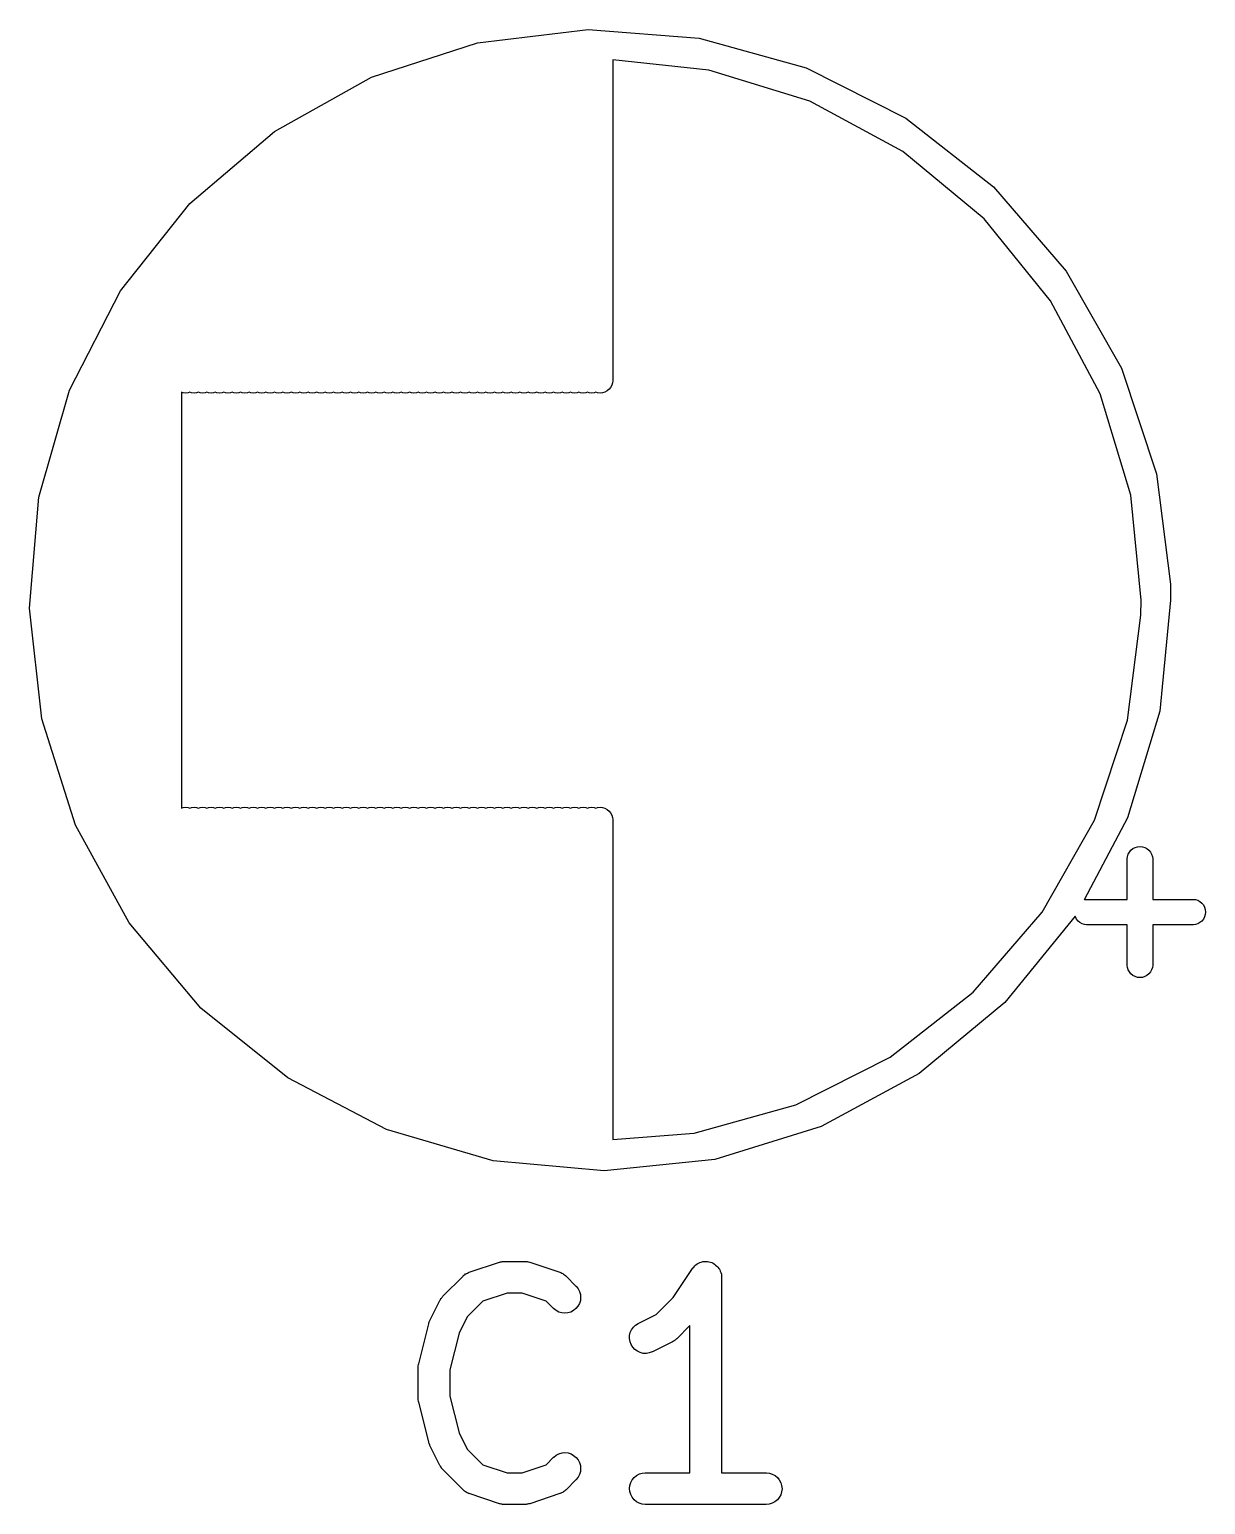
# Model space of a CAD drawing. Extents: x 96 to 170.2, y -65.9 to -29.9.
# Drawn here: x 105.27 to 110.83, y -53.05 to -46.07 of the extents above; entities that cross this region are included whole.
import ezdxf

# ---------------------------------------------------------------- set-up
doc = ezdxf.new("R2010")
doc.units = 0
doc.header["$MEASUREMENT"] = 0
doc.layers.add('BLACK', color=7, linetype='CONTINUOUS')

msp = doc.modelspace()

# ---------------------------------------------------------------- linework, layer by layer
at = {"layer": 'BLACK', "linetype": 'CONTINUOUS'}
for p, q in [((107.386, -46.131), (107.909, -46.0686)), ((107.909, -46.0686), (108.435, -46.109)), ((108.435, -46.109), (108.942, -46.2507)), ((106.885, -46.2938), (107.386, -46.131)), ((108.481, -46.2603), (108.026, -46.2125)), ((108.026, -46.2125), (108.026, -47.7309)), ((108.942, -46.2507), (109.413, -46.4883)), ((106.425, -46.5509), (106.885, -46.2938)), ((108.958, -46.408), (108.481, -46.2603)), ((109.398, -46.6457), (108.958, -46.408)), ((109.413, -46.4883), (109.828, -46.8127)), ((106.024, -46.8924), (106.425, -46.5509)), ((109.783, -46.9641), (109.398, -46.6457)), ((109.828, -46.8127), (110.172, -47.2116)), ((105.696, -47.3054), (106.024, -46.8924)), ((110.098, -47.3513), (109.783, -46.9641)), ((110.172, -47.2116), (110.433, -47.6698)), ((105.456, -47.7741), (105.696, -47.3054)), ((110.333, -47.7925), (110.098, -47.3513)), ((110.433, -47.6698), (110.599, -48.1698)), ((105.31, -48.2806), (105.456, -47.7741)), ((105.993, -47.7871), (105.985, -47.7846)), ((105.985, -47.7846), (105.985, -49.7514)), ((106.005, -47.7883), (105.993, -47.7871)), ((106.017, -47.7871), (106.005, -47.7883)), ((106.025, -47.7846), (106.017, -47.7871)), ((106.033, -47.7871), (106.025, -47.7846)), ((106.045, -47.7883), (106.033, -47.7871)), ((106.057, -47.7871), (106.045, -47.7883)), ((106.065, -47.7846), (106.057, -47.7871)), ((106.073, -47.7871), (106.065, -47.7846)), ((106.085, -47.7883), (106.073, -47.7871)), ((106.097, -47.7871), (106.085, -47.7883)), ((106.105, -47.7846), (106.097, -47.7871)), ((106.113, -47.7871), (106.105, -47.7846)), ((106.125, -47.7883), (106.113, -47.7871)), ((106.137, -47.7871), (106.125, -47.7883)), ((106.145, -47.7846), (106.137, -47.7871)), ((106.153, -47.7871), (106.145, -47.7846)), ((106.165, -47.7883), (106.153, -47.7871)), ((106.177, -47.7871), (106.165, -47.7883)), ((106.185, -47.7846), (106.177, -47.7871)), ((106.193, -47.7871), (106.185, -47.7846)), ((106.205, -47.7883), (106.193, -47.7871)), ((106.217, -47.7871), (106.205, -47.7883)), ((106.225, -47.7846), (106.217, -47.7871)), ((106.233, -47.7871), (106.225, -47.7846)), ((106.245, -47.7883), (106.233, -47.7871)), ((106.257, -47.7871), (106.245, -47.7883)), ((106.265, -47.7846), (106.257, -47.7871)), ((106.273, -47.7871), (106.265, -47.7846)), ((106.285, -47.7883), (106.273, -47.7871)), ((106.297, -47.7871), (106.285, -47.7883)), ((106.305, -47.7846), (106.297, -47.7871)), ((106.313, -47.7871), (106.305, -47.7846)), ((106.325, -47.7883), (106.313, -47.7871)), ((106.337, -47.7871), (106.325, -47.7883)), ((106.345, -47.7846), (106.337, -47.7871)), ((106.353, -47.7871), (106.345, -47.7846)), ((106.365, -47.7883), (106.353, -47.7871)), ((106.377, -47.7871), (106.365, -47.7883)), ((106.385, -47.7846), (106.377, -47.7871)), ((106.393, -47.7871), (106.385, -47.7846)), ((106.405, -47.7883), (106.393, -47.7871)), ((106.417, -47.7871), (106.405, -47.7883)), ((106.425, -47.7846), (106.417, -47.7871)), ((106.433, -47.7871), (106.425, -47.7846)), ((106.445, -47.7883), (106.433, -47.7871)), ((106.457, -47.7871), (106.445, -47.7883)), ((106.465, -47.7846), (106.457, -47.7871)), ((106.473, -47.7871), (106.465, -47.7846)), ((106.485, -47.7883), (106.473, -47.7871)), ((106.497, -47.7871), (106.485, -47.7883)), ((106.505, -47.7846), (106.497, -47.7871)), ((106.513, -47.7871), (106.505, -47.7846)), ((106.525, -47.7883), (106.513, -47.7871)), ((106.537, -47.7871), (106.525, -47.7883)), ((106.545, -47.7846), (106.537, -47.7871)), ((106.553, -47.7871), (106.545, -47.7846)), ((106.565, -47.7883), (106.553, -47.7871)), ((106.577, -47.7871), (106.565, -47.7883)), ((106.585, -47.7846), (106.577, -47.7871)), ((106.593, -47.7871), (106.585, -47.7846)), ((106.605, -47.7883), (106.593, -47.7871)), ((106.617, -47.7871), (106.605, -47.7883)), ((106.625, -47.7846), (106.617, -47.7871)), ((106.633, -47.7871), (106.625, -47.7846)), ((106.645, -47.7883), (106.633, -47.7871)), ((106.657, -47.7871), (106.645, -47.7883)), ((106.665, -47.7846), (106.657, -47.7871)), ((106.673, -47.7871), (106.665, -47.7846)), ((106.685, -47.7883), (106.673, -47.7871)), ((106.697, -47.7871), (106.685, -47.7883)), ((106.705, -47.7846), (106.697, -47.7871)), ((106.713, -47.7871), (106.705, -47.7846)), ((106.725, -47.7883), (106.713, -47.7871)), ((106.737, -47.7871), (106.725, -47.7883)), ((106.745, -47.7846), (106.737, -47.7871)), ((106.753, -47.7871), (106.745, -47.7846)), ((106.765, -47.7883), (106.753, -47.7871)), ((106.777, -47.7871), (106.765, -47.7883)), ((106.785, -47.7846), (106.777, -47.7871)), ((106.793, -47.7871), (106.785, -47.7846)), ((106.805, -47.7883), (106.793, -47.7871)), ((106.817, -47.7871), (106.805, -47.7883)), ((106.825, -47.7846), (106.817, -47.7871)), ((106.833, -47.7871), (106.825, -47.7846)), ((106.845, -47.7883), (106.833, -47.7871)), ((106.857, -47.7871), (106.845, -47.7883)), ((106.865, -47.7846), (106.857, -47.7871)), ((106.873, -47.7871), (106.865, -47.7846)), ((106.885, -47.7883), (106.873, -47.7871)), ((106.897, -47.7871), (106.885, -47.7883)), ((106.905, -47.7846), (106.897, -47.7871)), ((106.913, -47.7871), (106.905, -47.7846)), ((106.925, -47.7883), (106.913, -47.7871)), ((106.937, -47.7871), (106.925, -47.7883)), ((106.945, -47.7846), (106.937, -47.7871)), ((106.953, -47.7871), (106.945, -47.7846)), ((106.965, -47.7883), (106.953, -47.7871)), ((106.977, -47.7871), (106.965, -47.7883)), ((106.985, -47.7846), (106.977, -47.7871)), ((106.993, -47.7871), (106.985, -47.7846)), ((107.005, -47.7883), (106.993, -47.7871)), ((107.017, -47.7871), (107.005, -47.7883)), ((107.025, -47.7846), (107.017, -47.7871)), ((107.033, -47.7871), (107.025, -47.7846)), ((107.045, -47.7883), (107.033, -47.7871)), ((107.057, -47.7871), (107.045, -47.7883)), ((107.065, -47.7846), (107.057, -47.7871)), ((107.073, -47.7871), (107.065, -47.7846)), ((107.085, -47.7883), (107.073, -47.7871)), ((107.097, -47.7871), (107.085, -47.7883)), ((107.105, -47.7846), (107.097, -47.7871)), ((107.113, -47.7871), (107.105, -47.7846)), ((107.125, -47.7883), (107.113, -47.7871)), ((107.137, -47.7871), (107.125, -47.7883)), ((107.145, -47.7846), (107.137, -47.7871)), ((107.153, -47.7871), (107.145, -47.7846)), ((107.165, -47.7883), (107.153, -47.7871)), ((107.177, -47.7871), (107.165, -47.7883)), ((107.185, -47.7846), (107.177, -47.7871)), ((107.193, -47.7871), (107.185, -47.7846)), ((107.205, -47.7883), (107.193, -47.7871)), ((107.217, -47.7871), (107.205, -47.7883)), ((107.225, -47.7846), (107.217, -47.7871)), ((107.233, -47.7871), (107.225, -47.7846)), ((107.245, -47.7883), (107.233, -47.7871)), ((107.257, -47.7871), (107.245, -47.7883)), ((107.265, -47.7845), (107.257, -47.7871)), ((107.274, -47.7871), (107.265, -47.7845)), ((107.286, -47.7883), (107.274, -47.7871)), ((107.298, -47.7871), (107.286, -47.7883)), ((107.306, -47.7846), (107.298, -47.7871)), ((107.314, -47.7871), (107.306, -47.7846)), ((107.326, -47.7883), (107.314, -47.7871)), ((107.338, -47.7871), (107.326, -47.7883)), ((107.346, -47.7846), (107.338, -47.7871)), ((107.354, -47.7871), (107.346, -47.7846)), ((107.366, -47.7883), (107.354, -47.7871)), ((107.378, -47.7871), (107.366, -47.7883)), ((107.386, -47.7846), (107.378, -47.7871)), ((107.394, -47.7871), (107.386, -47.7846)), ((107.406, -47.7883), (107.394, -47.7871)), ((107.418, -47.7871), (107.406, -47.7883)), ((107.426, -47.7846), (107.418, -47.7871)), ((107.434, -47.7871), (107.426, -47.7846)), ((107.446, -47.7883), (107.434, -47.7871)), ((107.458, -47.7871), (107.446, -47.7883)), ((107.466, -47.7846), (107.458, -47.7871)), ((107.474, -47.7871), (107.466, -47.7846)), ((107.486, -47.7883), (107.474, -47.7871)), ((107.498, -47.7871), (107.486, -47.7883)), ((107.506, -47.7846), (107.498, -47.7871)), ((107.514, -47.7871), (107.506, -47.7846)), ((107.526, -47.7883), (107.514, -47.7871)), ((107.538, -47.7871), (107.526, -47.7883)), ((107.546, -47.7846), (107.538, -47.7871)), ((107.554, -47.7871), (107.546, -47.7846)), ((107.566, -47.7883), (107.554, -47.7871)), ((107.578, -47.7871), (107.566, -47.7883)), ((107.586, -47.7846), (107.578, -47.7871)), ((107.594, -47.7871), (107.586, -47.7846)), ((107.606, -47.7883), (107.594, -47.7871)), ((107.618, -47.7871), (107.606, -47.7883)), ((107.626, -47.7846), (107.618, -47.7871)), ((107.634, -47.7871), (107.626, -47.7846)), ((107.646, -47.7883), (107.634, -47.7871)), ((107.658, -47.7871), (107.646, -47.7883)), ((107.666, -47.7846), (107.658, -47.7871)), ((107.674, -47.7871), (107.666, -47.7846)), ((107.686, -47.7883), (107.674, -47.7871)), ((107.698, -47.7871), (107.686, -47.7883)), ((107.706, -47.7846), (107.698, -47.7871)), ((107.714, -47.7871), (107.706, -47.7846)), ((107.726, -47.7883), (107.714, -47.7871)), ((107.738, -47.7871), (107.726, -47.7883)), ((107.746, -47.7846), (107.738, -47.7871)), ((107.754, -47.7871), (107.746, -47.7846)), ((107.766, -47.7883), (107.754, -47.7871)), ((107.778, -47.7871), (107.766, -47.7883)), ((107.786, -47.7846), (107.778, -47.7871)), ((107.794, -47.7871), (107.786, -47.7846)), ((107.806, -47.7883), (107.794, -47.7871)), ((107.818, -47.7871), (107.806, -47.7883)), ((107.826, -47.7846), (107.818, -47.7871)), ((107.834, -47.7871), (107.826, -47.7846)), ((107.846, -47.7883), (107.834, -47.7871)), ((107.858, -47.7871), (107.846, -47.7883)), ((107.866, -47.7846), (107.858, -47.7871)), ((107.874, -47.7871), (107.866, -47.7846)), ((107.886, -47.7883), (107.874, -47.7871)), ((107.898, -47.7871), (107.886, -47.7883)), ((107.906, -47.7846), (107.898, -47.7871)), ((107.914, -47.7871), (107.906, -47.7846)), ((107.926, -47.7883), (107.914, -47.7871)), ((107.938, -47.7871), (107.926, -47.7883)), ((107.946, -47.7846), (107.938, -47.7871)), ((107.954, -47.7871), (107.946, -47.7846)), ((107.966, -47.7883), (107.954, -47.7871)), ((107.978, -47.7871), (107.966, -47.7883)), ((107.989, -47.7837), (107.978, -47.7871)), ((107.999, -47.7781), (107.989, -47.7837)), ((108.009, -47.7706), (107.999, -47.7781)), ((108.016, -47.7615), (108.009, -47.7706)), ((108.022, -47.7511), (108.016, -47.7615)), ((108.025, -47.7398), (108.022, -47.7511)), ((108.026, -47.7309), (108.025, -47.7398)), ((110.477, -48.2708), (110.333, -47.7925)), ((110.599, -48.1698), (110.665, -48.6926)), ((110.526, -48.768), (110.477, -48.2708)), ((105.266, -48.8057), (105.31, -48.2806)), ((110.665, -48.6926), (110.666, -48.768)), ((105.325, -49.3294), (105.266, -48.8057)), ((110.525, -48.8395), (110.526, -48.768)), ((110.666, -48.768), (110.615, -49.2924)), ((110.462, -49.3352), (110.525, -48.8395)), ((110.615, -49.2924), (110.462, -49.7969)), ((105.484, -49.8316), (105.325, -49.3294)), ((110.305, -49.8092), (110.462, -49.3352)), ((105.985, -49.7514), (105.993, -49.7489)), ((105.993, -49.7489), (106.005, -49.7477)), ((106.005, -49.7477), (106.017, -49.7489)), ((106.017, -49.7489), (106.025, -49.7514)), ((106.025, -49.7514), (106.033, -49.7489)), ((106.033, -49.7489), (106.045, -49.7477)), ((106.045, -49.7477), (106.057, -49.7489)), ((106.057, -49.7489), (106.065, -49.7514)), ((106.065, -49.7514), (106.073, -49.7489)), ((106.073, -49.7489), (106.085, -49.7477)), ((106.085, -49.7477), (106.097, -49.7489)), ((106.097, -49.7489), (106.105, -49.7514)), ((106.105, -49.7514), (106.113, -49.7489)), ((106.113, -49.7489), (106.125, -49.7477)), ((106.125, -49.7477), (106.137, -49.7489)), ((106.137, -49.7489), (106.145, -49.7514)), ((106.145, -49.7514), (106.153, -49.7489)), ((106.153, -49.7489), (106.165, -49.7477)), ((106.165, -49.7477), (106.177, -49.7489)), ((106.177, -49.7489), (106.185, -49.7514)), ((106.185, -49.7514), (106.193, -49.7489)), ((106.193, -49.7489), (106.205, -49.7477)), ((106.205, -49.7477), (106.217, -49.7489)), ((106.217, -49.7489), (106.225, -49.7514)), ((106.225, -49.7514), (106.233, -49.7489)), ((106.233, -49.7489), (106.245, -49.7477)), ((106.245, -49.7477), (106.257, -49.7489)), ((106.257, -49.7489), (106.265, -49.7514)), ((106.265, -49.7514), (106.273, -49.7489)), ((106.273, -49.7489), (106.285, -49.7477)), ((106.285, -49.7477), (106.297, -49.7489)), ((106.297, -49.7489), (106.305, -49.7514)), ((106.305, -49.7514), (106.313, -49.7489)), ((106.313, -49.7489), (106.325, -49.7477)), ((106.325, -49.7477), (106.337, -49.7489)), ((106.337, -49.7489), (106.345, -49.7514)), ((106.345, -49.7514), (106.353, -49.7489)), ((106.353, -49.7489), (106.365, -49.7477)), ((106.365, -49.7477), (106.377, -49.7489)), ((106.377, -49.7489), (106.385, -49.7514)), ((106.385, -49.7514), (106.393, -49.7489)), ((106.393, -49.7489), (106.405, -49.7477)), ((106.405, -49.7477), (106.417, -49.7489)), ((106.417, -49.7489), (106.425, -49.7514)), ((106.425, -49.7514), (106.433, -49.7489)), ((106.433, -49.7489), (106.445, -49.7477)), ((106.445, -49.7477), (106.457, -49.7489)), ((106.457, -49.7489), (106.465, -49.7514)), ((106.465, -49.7514), (106.473, -49.7489)), ((106.473, -49.7489), (106.485, -49.7477)), ((106.485, -49.7477), (106.497, -49.7489)), ((106.497, -49.7489), (106.505, -49.7514)), ((106.505, -49.7514), (106.513, -49.7489)), ((106.513, -49.7489), (106.525, -49.7477)), ((106.525, -49.7477), (106.537, -49.7489)), ((106.537, -49.7489), (106.545, -49.7514)), ((106.545, -49.7514), (106.553, -49.7489)), ((106.553, -49.7489), (106.565, -49.7477)), ((106.565, -49.7477), (106.577, -49.7489)), ((106.577, -49.7489), (106.585, -49.7514)), ((106.585, -49.7514), (106.593, -49.7489)), ((106.593, -49.7489), (106.605, -49.7477)), ((106.605, -49.7477), (106.617, -49.7489)), ((106.617, -49.7489), (106.625, -49.7514)), ((106.625, -49.7514), (106.633, -49.7489)), ((106.633, -49.7489), (106.645, -49.7477)), ((106.645, -49.7477), (106.657, -49.7489)), ((106.657, -49.7489), (106.665, -49.7514)), ((106.665, -49.7514), (106.673, -49.7489)), ((106.673, -49.7489), (106.685, -49.7477)), ((106.685, -49.7477), (106.697, -49.7489)), ((106.697, -49.7489), (106.705, -49.7514)), ((106.705, -49.7514), (106.713, -49.7489)), ((106.713, -49.7489), (106.725, -49.7477)), ((106.725, -49.7477), (106.737, -49.7489)), ((106.737, -49.7489), (106.745, -49.7514)), ((106.745, -49.7514), (106.753, -49.7489)), ((106.753, -49.7489), (106.765, -49.7477)), ((106.765, -49.7477), (106.777, -49.7489)), ((106.777, -49.7489), (106.785, -49.7514)), ((106.785, -49.7514), (106.793, -49.7489)), ((106.793, -49.7489), (106.805, -49.7477)), ((106.805, -49.7477), (106.817, -49.7489)), ((106.817, -49.7489), (106.825, -49.7514)), ((106.825, -49.7514), (106.833, -49.7489)), ((106.833, -49.7489), (106.845, -49.7477)), ((106.845, -49.7477), (106.857, -49.7489)), ((106.857, -49.7489), (106.865, -49.7514)), ((106.865, -49.7514), (106.873, -49.7489)), ((106.873, -49.7489), (106.885, -49.7477)), ((106.885, -49.7477), (106.897, -49.7489)), ((106.897, -49.7489), (106.905, -49.7514)), ((106.905, -49.7514), (106.913, -49.7489)), ((106.913, -49.7489), (106.925, -49.7477)), ((106.925, -49.7477), (106.937, -49.7489)), ((106.937, -49.7489), (106.945, -49.7514)), ((106.945, -49.7514), (106.953, -49.7489)), ((106.953, -49.7489), (106.965, -49.7477)), ((106.965, -49.7477), (106.977, -49.7489)), ((106.977, -49.7489), (106.985, -49.7514)), ((106.985, -49.7514), (106.993, -49.7489)), ((106.993, -49.7489), (107.005, -49.7477)), ((107.005, -49.7477), (107.017, -49.7489)), ((107.017, -49.7489), (107.025, -49.7514)), ((107.025, -49.7514), (107.033, -49.7489)), ((107.033, -49.7489), (107.045, -49.7477)), ((107.045, -49.7477), (107.057, -49.7489)), ((107.057, -49.7489), (107.065, -49.7514)), ((107.065, -49.7514), (107.073, -49.7489)), ((107.073, -49.7489), (107.085, -49.7477)), ((107.085, -49.7477), (107.097, -49.7489)), ((107.097, -49.7489), (107.105, -49.7514)), ((107.105, -49.7514), (107.113, -49.7489)), ((107.113, -49.7489), (107.125, -49.7477)), ((107.125, -49.7477), (107.137, -49.7489)), ((107.137, -49.7489), (107.145, -49.7514)), ((107.145, -49.7514), (107.153, -49.7489)), ((107.153, -49.7489), (107.165, -49.7477)), ((107.165, -49.7477), (107.177, -49.7489)), ((107.177, -49.7489), (107.185, -49.7514)), ((107.185, -49.7514), (107.193, -49.7489)), ((107.193, -49.7489), (107.205, -49.7477)), ((107.205, -49.7477), (107.217, -49.7489)), ((107.217, -49.7489), (107.225, -49.7514)), ((107.225, -49.7514), (107.233, -49.7489)), ((107.233, -49.7489), (107.245, -49.7477)), ((107.245, -49.7477), (107.257, -49.7489)), ((107.257, -49.7489), (107.266, -49.7515)), ((107.266, -49.7515), (107.274, -49.7489)), ((107.274, -49.7489), (107.286, -49.7477)), ((107.286, -49.7477), (107.298, -49.7489)), ((107.298, -49.7489), (107.306, -49.7514)), ((107.306, -49.7514), (107.314, -49.7489)), ((107.314, -49.7489), (107.326, -49.7477)), ((107.326, -49.7477), (107.338, -49.7489)), ((107.338, -49.7489), (107.346, -49.7514)), ((107.346, -49.7514), (107.354, -49.7489)), ((107.354, -49.7489), (107.366, -49.7477)), ((107.366, -49.7477), (107.378, -49.7489)), ((107.378, -49.7489), (107.386, -49.7514)), ((107.386, -49.7514), (107.394, -49.7489)), ((107.394, -49.7489), (107.406, -49.7477)), ((107.406, -49.7477), (107.418, -49.7489)), ((107.418, -49.7489), (107.426, -49.7514)), ((107.426, -49.7514), (107.434, -49.7489)), ((107.434, -49.7489), (107.446, -49.7477)), ((107.446, -49.7477), (107.458, -49.7489)), ((107.458, -49.7489), (107.466, -49.7514)), ((107.466, -49.7514), (107.474, -49.7489)), ((107.474, -49.7489), (107.486, -49.7477)), ((107.486, -49.7477), (107.498, -49.7489)), ((107.498, -49.7489), (107.506, -49.7514)), ((107.506, -49.7514), (107.514, -49.7489)), ((107.514, -49.7489), (107.526, -49.7477)), ((107.526, -49.7477), (107.538, -49.7489)), ((107.538, -49.7489), (107.546, -49.7514)), ((107.546, -49.7514), (107.554, -49.7489)), ((107.554, -49.7489), (107.566, -49.7477)), ((107.566, -49.7477), (107.578, -49.7489)), ((107.578, -49.7489), (107.586, -49.7514)), ((107.586, -49.7514), (107.594, -49.7489)), ((107.594, -49.7489), (107.606, -49.7477)), ((107.606, -49.7477), (107.618, -49.7489)), ((107.618, -49.7489), (107.626, -49.7514)), ((107.626, -49.7514), (107.634, -49.7489)), ((107.634, -49.7489), (107.646, -49.7477)), ((107.646, -49.7477), (107.658, -49.7489)), ((107.658, -49.7489), (107.666, -49.7514)), ((107.666, -49.7514), (107.674, -49.7489)), ((107.674, -49.7489), (107.686, -49.7477)), ((107.686, -49.7477), (107.698, -49.7489)), ((107.698, -49.7489), (107.706, -49.7514)), ((107.706, -49.7514), (107.714, -49.7489)), ((107.714, -49.7489), (107.726, -49.7477)), ((107.726, -49.7477), (107.738, -49.7489)), ((107.738, -49.7489), (107.746, -49.7514)), ((107.746, -49.7514), (107.754, -49.7489)), ((107.754, -49.7489), (107.766, -49.7477)), ((107.766, -49.7477), (107.778, -49.7489)), ((107.778, -49.7489), (107.786, -49.7514)), ((107.786, -49.7514), (107.794, -49.7489)), ((107.794, -49.7489), (107.806, -49.7477)), ((107.806, -49.7477), (107.818, -49.7489)), ((107.818, -49.7489), (107.826, -49.7514)), ((107.826, -49.7514), (107.834, -49.7489)), ((107.834, -49.7489), (107.846, -49.7477)), ((107.846, -49.7477), (107.858, -49.7489)), ((107.858, -49.7489), (107.866, -49.7514)), ((107.866, -49.7514), (107.874, -49.7489)), ((107.874, -49.7489), (107.886, -49.7477)), ((107.886, -49.7477), (107.898, -49.7489)), ((107.898, -49.7489), (107.906, -49.7514)), ((107.906, -49.7514), (107.914, -49.7489)), ((107.914, -49.7489), (107.926, -49.7477)), ((107.926, -49.7477), (107.938, -49.7489)), ((107.938, -49.7489), (107.946, -49.7514)), ((107.946, -49.7514), (107.954, -49.7489)), ((107.954, -49.7489), (107.966, -49.7477)), ((107.966, -49.7477), (107.978, -49.7489)), ((107.978, -49.7489), (107.989, -49.7523)), ((107.989, -49.7523), (107.999, -49.7579)), ((107.999, -49.7579), (108.009, -49.7654)), ((108.009, -49.7654), (108.016, -49.7745)), ((108.016, -49.7745), (108.022, -49.7849)), ((108.022, -49.7849), (108.025, -49.7962)), ((108.025, -49.7962), (108.026, -49.8051)), ((108.026, -49.8051), (108.026, -51.3187)), ((110.058, -50.2437), (110.305, -49.8092)), ((110.462, -49.7969), (110.256, -50.1848)), ((105.738, -50.2934), (105.484, -49.8316)), ((110.471, -49.9595), (110.478, -49.9504)), ((110.478, -49.9504), (110.487, -49.9429)), ((110.487, -49.9429), (110.498, -49.9373)), ((110.498, -49.9373), (110.509, -49.9339)), ((110.509, -49.9339), (110.521, -49.9327)), ((110.521, -49.9327), (110.533, -49.9339)), ((110.533, -49.9339), (110.544, -49.9373)), ((110.544, -49.9373), (110.554, -49.9429)), ((110.554, -49.9429), (110.563, -49.9504)), ((110.563, -49.9504), (110.571, -49.9595)), ((110.461, -49.9901), (110.462, -49.9812)), ((110.461, -50.183), (110.461, -49.9901)), ((110.462, -49.9812), (110.465, -49.9699)), ((110.465, -49.9699), (110.471, -49.9595)), ((110.571, -49.9595), (110.576, -49.9699)), ((110.576, -49.9699), (110.58, -49.9812)), ((110.58, -49.9812), (110.581, -49.9901)), ((110.581, -49.9901), (110.581, -50.183)), ((110.256, -50.1848), (110.259, -50.1839)), ((110.259, -50.1839), (110.268, -50.183)), ((110.268, -50.183), (110.461, -50.183)), ((110.581, -50.183), (110.774, -50.183)), ((110.774, -50.183), (110.783, -50.1839)), ((110.783, -50.1839), (110.794, -50.1873)), ((110.794, -50.1873), (110.804, -50.1929)), ((110.804, -50.1929), (110.813, -50.2004)), ((110.813, -50.2004), (110.821, -50.2095)), ((110.821, -50.2095), (110.826, -50.2199)), ((110.826, -50.2199), (110.83, -50.2312)), ((110.83, -50.2312), (110.831, -50.243)), ((106.077, -50.6971), (105.738, -50.2934)), ((109.731, -50.6219), (110.058, -50.2437)), ((110.214, -50.2631), (109.882, -50.6705)), ((110.215, -50.2661), (110.214, -50.2631)), ((110.221, -50.2765), (110.215, -50.2661)), ((110.228, -50.2856), (110.221, -50.2765)), ((110.237, -50.2931), (110.228, -50.2856)), ((110.248, -50.2987), (110.237, -50.2931)), ((110.259, -50.3021), (110.248, -50.2987)), ((110.268, -50.303), (110.259, -50.3021)), ((110.783, -50.3021), (110.774, -50.303)), ((110.794, -50.2987), (110.783, -50.3021)), ((110.804, -50.2931), (110.794, -50.2987)), ((110.813, -50.2856), (110.804, -50.2931)), ((110.821, -50.2765), (110.813, -50.2856)), ((110.826, -50.2661), (110.821, -50.2765)), ((110.83, -50.2548), (110.826, -50.2661)), ((110.831, -50.243), (110.83, -50.2548)), ((110.461, -50.303), (110.268, -50.303)), ((110.461, -50.4959), (110.461, -50.303)), ((110.774, -50.303), (110.581, -50.303)), ((110.581, -50.303), (110.581, -50.4959)), ((110.462, -50.5048), (110.461, -50.4959)), ((110.465, -50.5161), (110.462, -50.5048)), ((110.58, -50.5048), (110.576, -50.5161)), ((110.581, -50.4959), (110.58, -50.5048)), ((110.471, -50.5265), (110.465, -50.5161)), ((110.478, -50.5356), (110.471, -50.5265)), ((110.487, -50.5431), (110.478, -50.5356)), ((110.498, -50.5487), (110.487, -50.5431)), ((110.509, -50.5521), (110.498, -50.5487)), ((110.521, -50.5533), (110.509, -50.5521)), ((110.533, -50.5521), (110.521, -50.5533)), ((110.544, -50.5487), (110.533, -50.5521)), ((110.554, -50.5431), (110.544, -50.5487)), ((110.563, -50.5356), (110.554, -50.5431)), ((110.571, -50.5265), (110.563, -50.5356)), ((110.576, -50.5161), (110.571, -50.5265)), ((109.338, -50.9295), (109.731, -50.6219)), ((106.488, -51.0273), (106.077, -50.6971)), ((109.882, -50.6705), (109.476, -51.0064)), ((108.892, -51.1547), (109.338, -50.9295)), ((106.955, -51.2714), (106.488, -51.0273)), ((109.476, -51.0064), (109.012, -51.257)), ((108.411, -51.2891), (108.892, -51.1547)), ((107.46, -51.4202), (106.955, -51.2714)), ((109.012, -51.257), (108.509, -51.4129)), ((108.026, -51.3187), (108.411, -51.2891)), ((108.509, -51.4129), (107.985, -51.4679)), ((107.985, -51.4679), (107.46, -51.4202)), ((107.347, -51.9468), (107.49, -51.8992)), ((107.49, -51.8992), (107.491, -51.8989)), ((107.491, -51.8989), (107.495, -51.898)), ((107.495, -51.898), (107.499, -51.8968)), ((107.499, -51.8968), (107.502, -51.8965)), ((107.502, -51.8965), (107.505, -51.8959)), ((107.505, -51.8959), (107.509, -51.8958)), ((107.509, -51.8958), (107.514, -51.8954)), ((107.514, -51.8954), (107.609, -51.8954)), ((107.609, -51.8954), (107.61, -51.8954)), ((107.61, -51.8954), (107.614, -51.8959)), ((107.614, -51.8959), (107.618, -51.896)), ((107.618, -51.896), (107.621, -51.8967)), ((107.621, -51.8967), (107.624, -51.897)), ((107.624, -51.897), (107.628, -51.8983)), ((107.628, -51.8983), (107.633, -51.8992)), ((107.633, -51.8992), (107.775, -51.9468)), ((108.425, -51.9076), (108.432, -51.9041)), ((108.432, -51.9041), (108.438, -51.9008)), ((108.438, -51.9008), (108.445, -51.8988)), ((108.438, -51.9008), (108.438, -51.9008)), ((108.438, -51.9008), (108.438, -51.9008)), ((108.445, -51.8988), (108.452, -51.8967)), ((108.452, -51.8967), (108.459, -51.8961)), ((108.452, -51.8967), (108.452, -51.8967)), ((108.452, -51.8967), (108.452, -51.8967)), ((108.459, -51.8961), (108.467, -51.8954)), ((108.467, -51.8954), (108.467, -51.8954)), ((108.467, -51.8954), (108.474, -51.8961)), ((108.467, -51.8954), (108.467, -51.8954)), ((108.474, -51.8961), (108.481, -51.8969)), ((108.481, -51.8969), (108.481, -51.8969)), ((108.481, -51.8969), (108.481, -51.8969)), ((108.481, -51.8969), (108.488, -51.8991)), ((108.488, -51.8991), (108.495, -51.9012)), ((108.495, -51.9012), (108.495, -51.9013)), ((108.495, -51.9013), (108.495, -51.9013)), ((108.495, -51.9013), (108.501, -51.9046)), ((108.501, -51.9046), (108.508, -51.9082)), ((107.222, -52.0602), (107.318, -51.965)), ((107.318, -51.9642), (107.32, -51.9629)), ((107.318, -51.965), (107.318, -51.9642)), ((107.32, -51.9629), (107.322, -51.9613)), ((107.322, -51.9613), (107.326, -51.9583)), ((107.326, -51.9583), (107.33, -51.9551)), ((107.33, -51.9551), (107.332, -51.9541)), ((107.332, -51.9541), (107.334, -51.9528)), ((107.334, -51.9528), (107.338, -51.9507)), ((107.338, -51.9507), (107.343, -51.9484)), ((107.343, -51.9484), (107.345, -51.9477)), ((107.345, -51.9477), (107.347, -51.9468)), ((107.775, -51.9468), (107.776, -51.9472)), ((107.776, -51.9472), (107.778, -51.9481)), ((107.778, -51.9481), (107.781, -51.9488)), ((107.781, -51.9488), (107.785, -51.9512)), ((107.785, -51.9512), (107.79, -51.9533)), ((107.79, -51.9533), (107.791, -51.9546)), ((107.791, -51.9546), (107.793, -51.9557)), ((107.793, -51.9557), (107.797, -51.9589)), ((107.797, -51.9589), (107.802, -51.9619)), ((107.802, -51.9619), (107.803, -51.9636)), ((107.803, -51.9636), (107.805, -51.965)), ((107.805, -51.965), (107.852, -52.0126)), ((108.312, -52.0655), (108.404, -51.9288)), ((108.404, -51.9279), (108.409, -51.9225)), ((108.404, -51.928), (108.404, -51.9279)), ((108.404, -51.9288), (108.404, -51.928)), ((108.404, -51.928), (108.404, -51.928)), ((108.404, -51.928), (108.404, -51.928)), ((108.409, -51.9225), (108.414, -51.9168)), ((108.414, -51.9167), (108.419, -51.9122)), ((108.414, -51.9168), (108.414, -51.9167)), ((108.414, -51.9168), (108.414, -51.9168)), ((108.419, -51.9122), (108.425, -51.9076)), ((108.425, -51.9076), (108.425, -51.9076)), ((108.425, -51.9076), (108.425, -51.9076)), ((108.508, -51.9082), (108.508, -51.9082)), ((108.508, -51.9082), (108.508, -51.9083)), ((108.508, -51.9083), (108.513, -51.9126)), ((108.513, -51.9126), (108.519, -51.9175)), ((108.519, -51.9175), (108.519, -51.9176)), ((108.519, -51.9176), (108.519, -51.9176)), ((108.519, -51.9176), (108.524, -51.9232)), ((108.524, -51.9232), (108.528, -51.9289)), ((108.528, -51.9289), (108.528, -51.9289)), ((108.528, -51.9289), (108.529, -51.929)), ((108.529, -51.929), (108.532, -51.9354)), ((108.532, -51.9354), (108.535, -51.9418)), ((108.535, -51.9418), (108.535, -51.9419)), ((108.535, -51.9419), (108.535, -51.9419)), ((108.535, -51.9419), (108.537, -51.9484)), ((108.537, -51.9484), (108.54, -51.9558)), ((108.54, -51.9558), (108.54, -51.9559)), ((108.54, -51.9559), (108.54, -51.9559)), ((108.54, -51.9559), (108.54, -51.9632)), ((108.54, -51.9632), (108.541, -51.9704)), ((108.541, -51.9704), (108.541, -52.8954)), ((107.526, -52.0454), (107.411, -52.0836)), ((107.597, -52.0454), (107.526, -52.0454)), ((107.711, -52.0836), (107.597, -52.0454)), ((107.852, -52.0126), (107.853, -52.0133)), ((107.853, -52.0133), (107.862, -52.0248)), ((107.862, -52.0248), (107.869, -52.0378)), ((107.869, -52.0378), (107.873, -52.0518)), ((107.161, -52.1749), (107.208, -52.0797)), ((107.208, -52.0797), (107.209, -52.0788)), ((107.209, -52.0788), (107.211, -52.0752)), ((107.211, -52.0752), (107.213, -52.0715)), ((107.213, -52.0715), (107.215, -52.0691)), ((107.215, -52.0691), (107.217, -52.0665)), ((107.217, -52.0665), (107.22, -52.0635)), ((107.22, -52.0635), (107.222, -52.0602)), ((107.411, -52.0836), (107.337, -52.1577)), ((107.746, -52.1187), (107.711, -52.0836)), ((107.861, -52.1078), (107.852, -52.119)), ((107.868, -52.0949), (107.861, -52.1078)), ((107.873, -52.081), (107.868, -52.0949)), ((107.873, -52.0518), (107.874, -52.0664)), ((107.874, -52.0664), (107.873, -52.081)), ((108.231, -52.1468), (108.312, -52.0655)), ((107.156, -52.1886), (107.158, -52.182)), ((107.158, -52.182), (107.161, -52.1756)), ((107.161, -52.1753), (107.161, -52.1749)), ((107.161, -52.1756), (107.161, -52.1753)), ((107.337, -52.1577), (107.299, -52.2347)), ((107.758, -52.1279), (107.746, -52.1187)), ((107.771, -52.1349), (107.758, -52.1279)), ((107.785, -52.1391), (107.771, -52.1349)), ((107.799, -52.1406), (107.785, -52.1391)), ((107.814, -52.1392), (107.799, -52.1406)), ((107.828, -52.1351), (107.814, -52.1392)), ((107.841, -52.1282), (107.828, -52.1351)), ((107.852, -52.119), (107.841, -52.1282)), ((108.147, -52.189), (108.231, -52.1468)), ((107.108, -52.3808), (107.155, -52.1903)), ((107.155, -52.1893), (107.156, -52.1889)), ((107.155, -52.1903), (107.155, -52.1893)), ((107.156, -52.1889), (107.156, -52.1886)), ((107.299, -52.2347), (107.255, -52.4082)), ((108.105, -52.261), (108.106, -52.2464)), ((108.106, -52.2464), (108.109, -52.2321)), ((108.109, -52.2321), (108.115, -52.2188)), ((108.115, -52.2188), (108.124, -52.2069)), ((108.124, -52.2069), (108.134, -52.1968)), ((108.134, -52.1968), (108.147, -52.189)), ((108.391, -52.1991), (108.329, -52.2615)), ((108.391, -52.8954), (108.391, -52.1991)), ((108.108, -52.2755), (108.105, -52.261)), ((108.113, -52.2892), (108.108, -52.2755)), ((108.121, -52.3016), (108.113, -52.2892)), ((108.131, -52.3123), (108.121, -52.3016)), ((108.143, -52.3209), (108.131, -52.3123)), ((108.156, -52.327), (108.143, -52.3209)), ((108.213, -52.3236), (108.199, -52.3287)), ((108.214, -52.3232), (108.213, -52.3236)), ((108.309, -52.2756), (108.214, -52.3232)), ((108.313, -52.2733), (108.309, -52.2756)), ((108.316, -52.2714), (108.313, -52.2733)), ((108.319, -52.2694), (108.316, -52.2714)), ((108.321, -52.2678), (108.319, -52.2694)), ((108.325, -52.2649), (108.321, -52.2678)), ((108.328, -52.2622), (108.325, -52.2649)), ((108.329, -52.2615), (108.328, -52.2622)), ((107.105, -52.3952), (107.106, -52.3893)), ((107.105, -52.3966), (107.105, -52.3952)), ((107.106, -52.3893), (107.107, -52.3834)), ((107.107, -52.3821), (107.108, -52.3808)), ((107.107, -52.3834), (107.107, -52.3821)), ((108.17, -52.3304), (108.156, -52.327)), ((108.185, -52.331), (108.17, -52.3304)), ((108.199, -52.3287), (108.185, -52.331)), ((107.105, -52.3979), (107.105, -52.3966)), ((107.105, -52.399), (107.105, -52.3979)), ((107.105, -52.5418), (107.105, -52.399)), ((107.255, -52.4082), (107.255, -52.5326)), ((107.255, -52.5326), (107.299, -52.7061)), ((107.105, -52.5431), (107.105, -52.5418)), ((107.105, -52.5445), (107.105, -52.5431)), ((107.106, -52.5504), (107.105, -52.5445)), ((107.107, -52.5564), (107.106, -52.5504)), ((107.107, -52.5577), (107.107, -52.5564)), ((107.107, -52.559), (107.107, -52.5577)), ((107.108, -52.56), (107.107, -52.559)), ((107.155, -52.7505), (107.108, -52.56)), ((107.299, -52.7061), (107.337, -52.7831)), ((107.155, -52.7508), (107.155, -52.7505)), ((107.155, -52.7511), (107.155, -52.7508)), ((107.158, -52.7576), (107.155, -52.7511)), ((107.16, -52.7643), (107.158, -52.7576)), ((107.16, -52.7646), (107.16, -52.7643)), ((107.16, -52.7649), (107.16, -52.7646)), ((107.161, -52.7658), (107.16, -52.7649)), ((107.208, -52.8611), (107.161, -52.7658)), ((107.337, -52.7831), (107.411, -52.8572)), ((107.747, -52.8214), (107.758, -52.8122)), ((107.758, -52.8122), (107.771, -52.8055)), ((107.771, -52.8055), (107.786, -52.8014)), ((107.786, -52.8014), (107.8, -52.8001)), ((107.8, -52.8001), (107.815, -52.8017)), ((107.815, -52.8017), (107.829, -52.8061)), ((107.829, -52.8061), (107.841, -52.8131)), ((107.841, -52.8131), (107.853, -52.8225)), ((107.211, -52.8646), (107.208, -52.8611)), ((107.213, -52.8684), (107.211, -52.8646)), ((107.215, -52.8708), (107.213, -52.8684)), ((107.216, -52.8735), (107.215, -52.8708)), ((107.219, -52.8765), (107.216, -52.8735)), ((107.222, -52.8798), (107.219, -52.8765)), ((107.222, -52.8806), (107.222, -52.8798)), ((107.318, -52.9758), (107.222, -52.8806)), ((107.411, -52.8572), (107.526, -52.8954)), ((107.597, -52.8954), (107.711, -52.8572)), ((107.711, -52.8572), (107.746, -52.8221)), ((107.746, -52.8221), (107.747, -52.8214)), ((107.853, -52.8225), (107.862, -52.8339)), ((107.862, -52.8339), (107.869, -52.8468)), ((107.869, -52.8468), (107.873, -52.8608)), ((107.873, -52.8608), (107.874, -52.8754)), ((107.874, -52.8754), (107.873, -52.89)), ((107.526, -52.8954), (107.597, -52.8954)), ((107.852, -52.9282), (107.805, -52.9758)), ((107.862, -52.9169), (107.852, -52.9282)), ((107.869, -52.904), (107.862, -52.9169)), ((107.873, -52.89), (107.869, -52.904)), ((108.107, -52.9553), (108.111, -52.9413)), ((108.111, -52.9413), (108.118, -52.9284)), ((108.118, -52.9284), (108.127, -52.9172)), ((108.127, -52.9172), (108.139, -52.9079)), ((108.139, -52.9079), (108.152, -52.901)), ((108.152, -52.901), (108.166, -52.8968)), ((108.166, -52.8968), (108.18, -52.8954)), ((108.18, -52.8954), (108.391, -52.8954)), ((108.541, -52.8954), (108.752, -52.8954)), ((108.752, -52.8954), (108.753, -52.8954)), ((108.753, -52.8954), (108.767, -52.897)), ((108.767, -52.897), (108.781, -52.9014)), ((108.781, -52.9014), (108.794, -52.9085)), ((108.794, -52.9085), (108.805, -52.9179)), ((108.805, -52.9179), (108.814, -52.9293)), ((108.814, -52.9293), (108.821, -52.9423)), ((108.821, -52.9423), (108.825, -52.9563)), ((107.319, -52.9772), (107.318, -52.9758)), ((107.321, -52.9788), (107.319, -52.9772)), ((107.325, -52.9818), (107.321, -52.9788)), ((107.329, -52.9851), (107.325, -52.9818)), ((107.331, -52.9861), (107.329, -52.9851)), ((107.333, -52.9874), (107.331, -52.9861)), ((107.337, -52.9896), (107.333, -52.9874)), ((107.342, -52.992), (107.337, -52.9896)), ((107.344, -52.9926), (107.342, -52.992)), ((107.346, -52.9936), (107.344, -52.9926)), ((107.347, -52.9939), (107.346, -52.9936)), ((107.49, -53.0415), (107.347, -52.9939)), ((107.775, -52.9939), (107.633, -53.0415)), ((107.777, -52.993), (107.775, -52.9939)), ((107.78, -52.9924), (107.777, -52.993)), ((107.784, -52.99), (107.78, -52.9924)), ((107.789, -52.988), (107.784, -52.99)), ((107.791, -52.9867), (107.789, -52.988)), ((107.793, -52.9857), (107.791, -52.9867)), ((107.797, -52.9825), (107.793, -52.9857)), ((107.801, -52.9795), (107.797, -52.9825)), ((107.802, -52.9779), (107.801, -52.9795)), ((107.804, -52.9765), (107.802, -52.9779)), ((107.805, -52.9758), (107.804, -52.9765)), ((108.105, -52.9699), (108.107, -52.9553)), ((108.107, -52.9844), (108.105, -52.9699)), ((108.111, -52.9985), (108.107, -52.9844)), ((108.118, -53.0114), (108.111, -52.9985)), ((108.127, -53.0229), (108.118, -53.0114)), ((108.138, -53.0323), (108.127, -53.0229)), ((108.805, -53.0236), (108.793, -53.0328)), ((108.814, -53.0123), (108.805, -53.0236)), ((108.821, -52.9994), (108.814, -53.0123)), ((108.825, -52.9855), (108.821, -52.9994)), ((108.825, -52.9563), (108.827, -52.9709)), ((108.827, -52.9709), (108.825, -52.9855)), ((107.494, -53.0425), (107.49, -53.0415)), ((107.498, -53.0437), (107.494, -53.0425)), ((107.501, -53.0441), (107.498, -53.0437)), ((107.504, -53.0448), (107.501, -53.0441)), ((107.508, -53.0449), (107.504, -53.0448)), ((107.513, -53.0454), (107.508, -53.0449)), ((107.514, -53.0454), (107.513, -53.0454)), ((107.609, -53.0454), (107.514, -53.0454)), ((107.613, -53.045), (107.609, -53.0454)), ((107.617, -53.0449), (107.613, -53.045)), ((107.62, -53.0443), (107.617, -53.0449)), ((107.623, -53.044), (107.62, -53.0443)), ((107.627, -53.0427), (107.623, -53.044)), ((107.632, -53.0419), (107.627, -53.0427)), ((107.633, -53.0415), (107.632, -53.0419)), ((108.151, -53.0393), (108.138, -53.0323)), ((108.165, -53.0437), (108.151, -53.0393)), ((108.179, -53.0454), (108.165, -53.0437)), ((108.18, -53.0454), (108.179, -53.0454)), ((108.752, -53.0454), (108.18, -53.0454)), ((108.766, -53.044), (108.752, -53.0454)), ((108.78, -53.0397), (108.766, -53.044)), ((108.793, -53.0328), (108.78, -53.0397))]:
    msp.add_line(p, q, dxfattribs=at)

doc.saveas('drawing.dxf')
